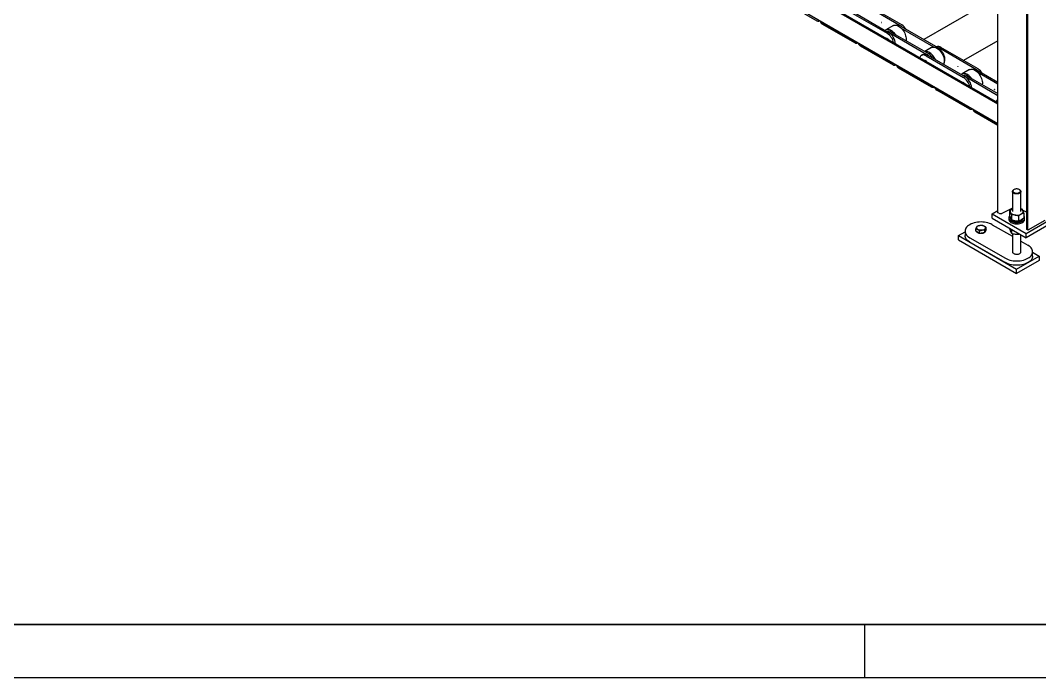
# Model space of a CAD drawing. Header units: millimetres. Extents: x 0 to 11880, y 0 to 8400.
# Drawn here: x 1890 to 3810, y 100 to 1337 of the extents above; entities that cross this region are included whole.
import ezdxf

# ---------------------------------------------------------------- set-up
doc = ezdxf.new("R2010")
doc.units = ezdxf.units.MM
doc.header["$LTSCALE"] = 20
doc.layers.add('SQUADRATURA', color=7, linetype='Continuous')
doc.layers.add('TABELLE', color=7, linetype='Continuous')

msp = doc.modelspace()

# ---------------------------------------------------------------- linework, layer by layer
at = {"color": 7, "linetype": 'Continuous', "lineweight": 25}
for p, q in [((3731.59, 1181.92), (2762.85, 1741.16)), ((3731.59, 1179.51), (2762.85, 1738.75)), ((3731.59, 1142.77), (2762.85, 1702.01)), ((3731.59, 975.21), (3731.59, 1497.79)), ((3785.21, 1467.79), (3785.21, 945.21)), ((3788.15, 942.55), (3788.15, 1465.14)), ((3391.18, 1336), (3328.96, 1371.92)), ((3547.6, 1327.36), (3477.59, 1367.77)), ((3550.43, 1328.99), (3480.42, 1369.4)), ((3731.59, 1382.04), (3591.88, 1301.39)), ((3452.85, 1353.48), (3522.84, 1313.07)), ((3455.68, 1355.11), (3525.67, 1314.71)), ((3394.18, 1335.7), (3395.78, 1336.63)), ((3463.03, 1296.98), (3400.8, 1332.9)), ((3463.03, 1294.53), (3400.8, 1330.45)), ((3534.63, 1327.61), (3520.49, 1319.45)), ((3619.09, 1285.68), (3549.08, 1326.09)), ((3527.87, 1313.84), (3597.87, 1273.44)), ((3530.7, 1315.48), (3600.7, 1275.07)), ((3611.1, 1287.03), (3550, 1322.3)), ((3466.03, 1294.23), (3467.62, 1295.15)), ((3534.87, 1255.5), (3472.64, 1291.43)), ((3534.87, 1253.05), (3472.64, 1288.98)), ((3522.78, 1303.16), (3522.17, 1302.81)), ((3731.59, 1299.09), (3666.9, 1261.75)), ((3590.36, 1273.06), (3587.54, 1271.42)), ((3606.47, 1286.14), (3594, 1278.94)), ((3596.53, 1270.53), (3666.53, 1230.13)), ((3599.36, 1272.17), (3669.36, 1231.76)), ((3691.28, 1244.41), (3621.28, 1284.82)), ((3694.11, 1246.04), (3624.11, 1286.46)), ((3537.87, 1252.76), (3539.47, 1253.68)), ((3606.71, 1214.03), (3544.48, 1249.95)), ((3594.62, 1261.69), (3594.02, 1261.34)), ((3630.44, 1263.26), (3631.81, 1264.05)), ((3606.71, 1211.58), (3544.48, 1247.5)), ((3678.31, 1244.67), (3664.17, 1236.5)), ((3671.56, 1230.9), (3731.59, 1196.24)), ((3674.39, 1232.53), (3731.59, 1199.51)), ((3731.59, 1220.73), (3692.77, 1243.14)), ((3731.59, 1217.47), (3693.69, 1239.35)), ((3609.71, 1211.28), (3611.31, 1212.21)), ((3666.46, 1220.22), (3665.86, 1219.87)), ((3678.55, 1172.56), (3616.33, 1208.48)), ((3678.55, 1170.11), (3616.33, 1206.03)), ((3731.59, 1188.69), (3731.22, 1188.48)), ((3681.55, 1169.81), (3683.15, 1170.73)), ((3731.59, 1141.94), (3688.17, 1167)), ((3731.59, 1139.49), (3688.17, 1164.55)), ((3761.99, 1018.89), (3761.28, 1018.48)), ((3772.6, 1018.48), (3771.89, 1018.89)), ((3758.94, 1015.22), (3758.94, 977.58)), ((3774.94, 977.58), (3774.94, 1015.22)), ((3758.94, 983.97), (3738.78, 974.06)), ((3758.46, 982.47), (3758.94, 982.74)), ((3758.46, 982.47), (3758.94, 982.73)), ((3774.94, 982.99), (3776.74, 982.36)), ((3785.21, 976.09), (3778.1, 980.2)), ((3720.98, 973.16), (3731.59, 979.29)), ((3720.98, 965), (3720.98, 973.16)), ((3720.98, 973.16), (3784.62, 936.43)), ((3720.98, 965), (3784.62, 928.26)), ((3733.36, 974.18), (3731.59, 975.21)), ((3751.94, 965.41), (3751.94, 962.96)), ((3753.56, 978.77), (3753.56, 969.91)), ((3754.94, 966.16), (3754.94, 965.41)), ((3757.14, 971.04), (3757.14, 962.18)), ((3770.53, 968.97), (3770.53, 960.11)), ((3780.33, 974.63), (3780.33, 965.77)), ((3781.94, 962.96), (3781.94, 965.41)), ((3784.62, 936.43), (3827.05, 960.92)), ((3819.97, 960.92), (3788.15, 942.55)), ((3690.29, 940.3), (3690.29, 944.65)), ((3709.25, 943.23), (3706.71, 937.76)), ((3706.71, 937.76), (3706.71, 942.11)), ((3709.25, 943.23), (3709.25, 947.59)), ((3720.98, 952.74), (3758.94, 930.83)), ((3753.56, 946.19), (3753.56, 944.68)), ((3757.14, 944.12), (3757.14, 936.95)), ((3827.05, 952.75), (3784.62, 928.26)), ((3788.15, 942.55), (3786.38, 943.57)), ((3657.34, 932.33), (3669.77, 939.51)), ((3657.34, 932.33), (3766.94, 869.06)), ((3657.34, 924.17), (3657.34, 932.33)), ((3657.34, 924.17), (3766.94, 860.9)), ((3669.77, 940.5), (3669.77, 932.33)), ((3678.55, 928.25), (3745.73, 889.47)), ((3697.23, 936.29), (3690.29, 940.3)), ((3697.23, 936.29), (3697.23, 940.65)), ((3706.71, 937.76), (3697.23, 936.29)), ((3758.94, 936.32), (3758.94, 901.72)), ((3770.53, 936.4), (3770.53, 934.88)), ((3774.94, 901.72), (3774.94, 933.85)), ((3784.62, 928.26), (3784.62, 936.43)), ((3678.55, 920.09), (3745.73, 881.31)), ((3774.94, 921.59), (3788.15, 913.97)), ((3766.94, 869.06), (3809.37, 893.55)), ((3809.37, 885.39), (3766.94, 860.9)), ((3796.94, 893.55), (3796.94, 901.72)), ((3796.94, 900.73), (3809.37, 893.55)), ((3809.37, 893.55), (3809.37, 885.39)), ((3766.94, 860.9), (3766.94, 869.06))]:
    msp.add_line(p, q, dxfattribs=at)
at = {"color": 7, "linetype": 'Continuous', "lineweight": 25, "flags": 128}
for points in [[(3395.19, 1336.97), (3395.1, 1336.76), (3394.71, 1336.14), (3394.18, 1335.7), (3393.54, 1335.47), (3392.81, 1335.44), (3392.01, 1335.62), (3391.18, 1336)], [(3512.53, 1333.31), (3512.53, 1333.28), (3512.55, 1333.24), (3512.57, 1333.21), (3512.6, 1333.19), (3512.62, 1333.18), (3512.65, 1333.19), (3512.66, 1333.2), (3512.67, 1333.23), (3512.66, 1333.27), (3512.65, 1333.3), (3512.62, 1333.33), (3512.6, 1333.36), (3512.57, 1333.36), (3512.55, 1333.36), (3512.53, 1333.34), (3512.53, 1333.31)], [(3534.63, 1327.61), (3535.86, 1328.17), (3537.42, 1328.5), (3539.11, 1328.51), (3540.89, 1328.2), (3542.74, 1327.57), (3544.63, 1326.62)], [(3544.63, 1326.62), (3546.51, 1325.39), (3548.36, 1323.89), (3550.15, 1322.14), (3551.84, 1320.18), (3553.39, 1318.05), (3554.79, 1315.78), (3556.01, 1313.41), (3557.03, 1310.98), (3557.83, 1308.54), (3558.39, 1306.14), (3558.7, 1303.8), (3558.76, 1301.59), (3558.57, 1299.53), (3558.55, 1299.4)], [(3550.58, 1325.23), (3549.38, 1326.19), (3547.6, 1327.36)], [(3538.48, 1310.99), (3536.86, 1313.02), (3535.13, 1314.88), (3533.3, 1316.51), (3531.43, 1317.88), (3529.54, 1318.97), (3527.67, 1319.76), (3525.85, 1320.23), (3524.11, 1320.39), (3522.48, 1320.21), (3521, 1319.72), (3519.69, 1318.91), (3519.17, 1318.46)], [(3527.87, 1313.84), (3526.1, 1314.73), (3524.9, 1315.15)], [(3467.03, 1295.5), (3466.95, 1295.29), (3466.55, 1294.67), (3466.03, 1294.23), (3465.38, 1293.99), (3464.65, 1293.96), (3463.85, 1294.14), (3463.03, 1294.53)], [(3581.19, 1290), (3581.19, 1289.97), (3581.21, 1289.93), (3581.23, 1289.9), (3581.26, 1289.88), (3581.28, 1289.87), (3581.31, 1289.88), (3581.32, 1289.89), (3581.33, 1289.92), (3581.32, 1289.96), (3581.31, 1289.99), (3581.28, 1290.02), (3581.26, 1290.05), (3581.23, 1290.05), (3581.21, 1290.05), (3581.19, 1290.03), (3581.19, 1290)], [(3606.47, 1286.14), (3607.71, 1286.69), (3609.26, 1287.03), (3610.95, 1287.04), (3612.73, 1286.73), (3614.59, 1286.09), (3616.47, 1285.15)], [(3562.81, 1279.36), (3562.8, 1279.39), (3562.81, 1279.42), (3562.82, 1279.44), (3562.84, 1279.44), (3562.87, 1279.43)], [(3596.53, 1270.53), (3594.76, 1271.42), (3593.01, 1271.99), (3591.34, 1272.25), (3589.76, 1272.19), (3588.32, 1271.8), (3587.04, 1271.11), (3585.95, 1270.11), (3585.07, 1268.83), (3584.41, 1267.3), (3584.3, 1266.94)], [(3590.36, 1273.06), (3591.15, 1273.44), (3592.59, 1273.82), (3594.16, 1273.88), (3595.84, 1273.62), (3597.58, 1273.05), (3599.36, 1272.17)], [(3613.64, 1263.92), (3613.13, 1264.96), (3611.81, 1267.29), (3610.33, 1269.5), (3608.71, 1271.55), (3606.97, 1273.4), (3605.15, 1275.03), (3603.27, 1276.4), (3601.38, 1277.49), (3599.51, 1278.28), (3597.69, 1278.76), (3595.95, 1278.91), (3594.34, 1278.74)], [(3600.85, 1271.31), (3599.65, 1272.26), (3597.87, 1273.44)], [(3616.47, 1285.15), (3618.36, 1283.92), (3620.21, 1282.41), (3621.99, 1280.67), (3623.68, 1278.71), (3625.23, 1276.58), (3626.64, 1274.3), (3627.86, 1271.93), (3628.87, 1269.51), (3629.67, 1267.07), (3630.23, 1264.66), (3630.54, 1262.33), (3630.6, 1260.11), (3630.42, 1258.05), (3629.98, 1256.18), (3629.43, 1254.81)], [(3621.28, 1284.82), (3619.5, 1285.71), (3618.3, 1286.13)], [(3538.87, 1254.02), (3538.79, 1253.82), (3538.4, 1253.19), (3537.87, 1252.76), (3537.23, 1252.52), (3536.49, 1252.49), (3535.7, 1252.67), (3534.87, 1253.05)], [(3656.21, 1250.37), (3656.22, 1250.33), (3656.23, 1250.3), (3656.25, 1250.27), (3656.28, 1250.25), (3656.31, 1250.24), (3656.33, 1250.24), (3656.35, 1250.26), (3656.35, 1250.29), (3656.35, 1250.32), (3656.33, 1250.36), (3656.31, 1250.39), (3656.28, 1250.41), (3656.25, 1250.42), (3656.23, 1250.41), (3656.22, 1250.4), (3656.21, 1250.37)], [(3682.16, 1228.04), (3680.55, 1230.07), (3678.81, 1231.93), (3676.99, 1233.56), (3675.11, 1234.93), (3673.23, 1236.02), (3671.35, 1236.81), (3669.53, 1237.29), (3667.79, 1237.44), (3666.17, 1237.27), (3664.68, 1236.77), (3663.37, 1235.96), (3662.86, 1235.51)], [(3671.56, 1230.9), (3669.78, 1231.78), (3668.58, 1232.21)], [(3678.31, 1244.67), (3679.55, 1245.22), (3681.11, 1245.56), (3682.79, 1245.57), (3684.58, 1245.25), (3686.43, 1244.62), (3688.31, 1243.68)], [(3688.31, 1243.68), (3690.2, 1242.44), (3692.05, 1240.94), (3693.83, 1239.19), (3695.52, 1237.24), (3697.08, 1235.1), (3698.48, 1232.83), (3699.7, 1230.46), (3700.71, 1228.03), (3701.51, 1225.6), (3702.07, 1223.19), (3702.38, 1220.86), (3702.45, 1218.64), (3702.26, 1216.58), (3702.24, 1216.45)], [(3694.26, 1242.28), (3693.06, 1243.24), (3691.28, 1244.41)], [(3610.71, 1212.55), (3610.63, 1212.34), (3610.24, 1211.72), (3609.71, 1211.28), (3609.07, 1211.05), (3608.33, 1211.02), (3607.54, 1211.2), (3606.71, 1211.58)], [(3706.49, 1196.41), (3706.49, 1196.44), (3706.49, 1196.47), (3706.51, 1196.49), (3706.53, 1196.49), (3706.56, 1196.48)], [(3724.87, 1207.06), (3724.88, 1207.02), (3724.89, 1206.99), (3724.91, 1206.96), (3724.94, 1206.93), (3724.97, 1206.93), (3724.99, 1206.93), (3725.01, 1206.95), (3725.01, 1206.98), (3725.01, 1207.01), (3724.99, 1207.05), (3724.97, 1207.08), (3724.94, 1207.1), (3724.91, 1207.11), (3724.89, 1207.1), (3724.88, 1207.09), (3724.87, 1207.06)], [(3682.56, 1171.07), (3682.47, 1170.87), (3682.08, 1170.25), (3681.55, 1169.81), (3680.91, 1169.57), (3680.18, 1169.54), (3679.38, 1169.72), (3678.55, 1170.11)], [(3772.6, 1018.48), (3773.68, 1017.71), (3774.45, 1016.81), (3774.87, 1015.84), (3774.92, 1014.84), (3774.59, 1013.86), (3773.91, 1012.95), (3772.9, 1012.13), (3771.61, 1011.47), (3770.1, 1010.98), (3768.45, 1010.68), (3766.73, 1010.6), (3765.01, 1010.74), (3763.39, 1011.08), (3761.93, 1011.62), (3760.71, 1012.32), (3759.77, 1013.17), (3759.18, 1014.1), (3758.94, 1015.09), (3759.09, 1016.09), (3759.59, 1017.04), (3760.44, 1017.91), (3761.28, 1018.48)], [(3771.89, 1018.89), (3770.67, 1019.46), (3769.25, 1019.85), (3767.73, 1020.05), (3766.16, 1020.05), (3764.63, 1019.85), (3763.22, 1019.46), (3761.99, 1018.89), (3761.01, 1018.18), (3760.33, 1017.37), (3759.99, 1016.49), (3759.99, 1015.58), (3760.33, 1014.7), (3761.01, 1013.88), (3761.99, 1013.18), (3763.22, 1012.61), (3764.63, 1012.22), (3766.16, 1012.02), (3767.73, 1012.02), (3769.25, 1012.22), (3770.67, 1012.61), (3771.89, 1013.18), (3772.87, 1013.88), (3773.55, 1014.7), (3773.9, 1015.58), (3773.9, 1016.49), (3773.55, 1017.37), (3772.87, 1018.18), (3771.89, 1018.89)], [(3755.35, 975.78), (3755.04, 976.67), (3754.94, 977.58), (3755.04, 978.48), (3755.35, 979.37), (3755.86, 980.23), (3756.55, 981.04), (3757.42, 981.79), (3758.46, 982.47)], [(3778.53, 979.37), (3778.84, 978.48), (3778.94, 977.58), (3778.84, 976.67), (3778.53, 975.78), (3778.03, 974.92), (3777.33, 974.11), (3776.46, 973.36), (3775.43, 972.68)], [(3753.69, 969.47), (3753.63, 969.4), (3752.73, 968.18), (3752.16, 966.89), (3751.94, 965.58), (3752.08, 964.25), (3752.56, 962.96), (3753.37, 961.72), (3754.51, 960.56), (3755.94, 959.53), (3757.62, 958.62), (3759.52, 957.88), (3761.6, 957.32), (3763.8, 956.94), (3766.08, 956.76), (3768.38, 956.79), (3770.64, 957.02), (3772.81, 957.44), (3774.85, 958.05), (3776.71, 958.84), (3778.33, 959.77), (3779.69, 960.84), (3780.74, 962.02), (3781.48, 963.28), (3781.87, 964.58), (3781.92, 965.91), (3781.61, 967.22), (3780.96, 968.49), (3780.33, 969.32)], [(3751.94, 962.96), (3752.08, 961.8), (3752.56, 960.51), (3753.37, 959.27), (3754.51, 958.11), (3755.94, 957.08), (3757.62, 956.17), (3759.52, 955.43), (3761.6, 954.87), (3763.8, 954.49), (3766.08, 954.31), (3768.38, 954.34), (3770.64, 954.57), (3772.81, 954.99), (3774.85, 955.6), (3776.71, 956.39), (3778.33, 957.32), (3779.69, 958.39), (3780.74, 959.57), (3781.48, 960.83), (3781.87, 962.13), (3781.94, 962.96)], [(3754.94, 965.41), (3754.99, 964.81), (3755.35, 963.62), (3756.07, 962.48), (3757.11, 961.44), (3758.46, 960.51), (3760.06, 959.73), (3761.87, 959.13), (3763.84, 958.72), (3765.9, 958.51), (3767.99, 958.51), (3770.05, 958.72), (3772.01, 959.13), (3773.82, 959.73), (3775.43, 960.51), (3776.77, 961.44), (3777.82, 962.48), (3778.53, 963.62), (3778.84, 964.52)], [(3763.84, 970.88), (3762.35, 971.18), (3760.94, 971.58), (3759.64, 972.08), (3758.46, 972.68), (3757.42, 973.36), (3756.55, 974.11), (3755.86, 974.92), (3755.35, 975.78)], [(3762.93, 960.43), (3763.84, 960.27), (3764.06, 960.24)], [(3774.26, 961.47), (3775.43, 962.06), (3776.16, 962.52)], [(3678.55, 952.74), (3676.31, 951.3), (3674.36, 949.71), (3672.74, 948.01), (3671.45, 946.22), (3670.52, 944.35), (3669.96, 942.44), (3669.77, 940.5), (3669.96, 938.56), (3670.52, 936.64), (3671.45, 934.78), (3672.74, 932.98), (3674.36, 931.28), (3676.31, 929.7), (3678.55, 928.25)], [(3720.98, 952.74), (3718.47, 954.04), (3715.73, 955.16), (3712.78, 956.1), (3709.67, 956.85), (3706.44, 957.38), (3703.13, 957.71), (3699.77, 957.82), (3696.41, 957.71), (3693.09, 957.38), (3689.86, 956.85), (3686.75, 956.1), (3683.81, 955.16), (3681.06, 954.04), (3678.55, 952.74)], [(3693.95, 943.51), (3692.86, 944.28), (3692.08, 945.16), (3691.64, 946.12), (3691.55, 947.12), (3691.82, 948.1), (3692.43, 949.02), (3693.37, 949.86), (3694.59, 950.56), (3696.03, 951.1), (3697.64, 951.46), (3699.34, 951.61), (3701.05, 951.56), (3702.72, 951.3), (3704.25, 950.85), (3705.59, 950.23), (3706.67, 949.46), (3707.45, 948.57), (3707.9, 947.61), (3707.99, 946.62), (3707.72, 945.64), (3707.1, 944.71), (3706.16, 943.88), (3704.95, 943.17), (3703.5, 942.63), (3701.9, 942.28), (3700.2, 942.12), (3698.48, 942.17), (3696.82, 942.43), (3695.28, 942.88), (3693.95, 943.51)], [(3678.55, 920.09), (3676.31, 921.54), (3674.36, 923.12), (3672.74, 924.82), (3671.45, 926.61), (3670.52, 928.48), (3669.96, 930.39), (3669.77, 932.33)], [(3706.08, 937.66), (3706, 937.61), (3704.78, 936.9), (3703.32, 936.36), (3701.7, 936.02), (3699.98, 935.88), (3698.26, 935.96), (3696.61, 936.26), (3695.1, 936.75), (3693.81, 937.41), (3692.8, 938.23), (3692.12, 939.14), (3692.05, 939.28)], [(3707.7, 939.89), (3707.53, 939.38), (3707.16, 938.74)], [(3788.15, 889.47), (3790.4, 890.92), (3792.34, 892.51), (3793.97, 894.2), (3795.26, 896), (3796.19, 897.87), (3796.75, 899.78), (3796.94, 901.72), (3796.75, 903.66), (3796.19, 905.57), (3795.26, 907.44), (3793.97, 909.23), (3792.34, 910.93), (3790.4, 912.52), (3788.15, 913.97)], [(3745.73, 889.47), (3748.24, 888.18), (3750.98, 887.06), (3753.93, 886.12), (3757.03, 885.37), (3760.27, 884.83), (3763.58, 884.51), (3766.94, 884.4), (3770.3, 884.51), (3773.62, 884.83), (3776.85, 885.37), (3779.96, 886.12), (3782.9, 887.06), (3785.65, 888.18), (3788.15, 889.47)], [(3758.94, 901.72), (3758.94, 901.59), (3759.18, 900.6), (3759.77, 899.67), (3760.71, 898.83), (3761.93, 898.12), (3763.39, 897.58), (3765.01, 897.24), (3766.73, 897.1), (3768.45, 897.18), (3770.1, 897.48), (3771.61, 897.97), (3772.9, 898.64), (3773.91, 899.45), (3774.59, 900.36), (3774.92, 901.34), (3774.94, 901.72)], [(3796.94, 893.55), (3796.75, 891.61), (3796.19, 889.7), (3795.26, 887.83), (3793.97, 886.04), (3792.34, 884.34), (3790.4, 882.76), (3788.15, 881.31)], [(3788.15, 881.31), (3785.65, 880.01), (3782.9, 878.89), (3779.96, 877.95), (3776.85, 877.21), (3773.62, 876.67), (3770.3, 876.34), (3766.94, 876.24), (3763.58, 876.34), (3760.27, 876.67), (3757.03, 877.21), (3753.93, 877.95), (3750.98, 878.89), (3748.24, 880.01), (3745.73, 881.31)]]:
    msp.add_lwpolyline(points, dxfattribs=at)
at = {"color": 7, "linetype": 'Continuous', "lineweight": 25}
for centre, radius, start, end in [((3405.96, 1338.37), 9.46, 194.28318, 236.93252), ((3403.21, 1336.69), 4.49, 207.02991, 237.57619), ((3543.35, 1317.33), 10.47, 56.81958, 95.79064), ((3536.82, 1307.15), 25.74, 31.14332, 58.07671), ((3525.35, 1307.93), 9.26, 54.64149, 109.32166), ((3507.59, 1289.46), 28.11, 12.13204, 57.14754), ((3510.69, 1291.32), 27.77, 4.41367, 57.35688), ((3463.89, 1298.13), 1.44, 233.23182, 300.39119), ((3477.8, 1296.9), 9.46, 194.28318, 236.93252), ((3475.05, 1295.21), 4.49, 207.02991, 237.57619), ((3522.08, 1300.28), 2.98, 55.54399, 101.47595), ((3519.74, 1296.22), 7.67, 34.58883, 58.27026), ((3618.75, 1278.91), 9.26, 54.64149, 109.32166), ((3562.8, 1279.31), 0.136, 346.78367, 60.51887), ((3587.09, 1253.23), 25.74, 31.14332, 58.07671), ((3604.18, 1262.35), 27.68, 3.50348, 57.41561), ((3535.73, 1256.66), 1.44, 233.23182, 300.39119), ((3549.64, 1255.43), 9.46, 194.28318, 236.93252), ((3546.89, 1253.74), 4.49, 207.02991, 237.57619), ((3593.92, 1258.81), 2.98, 55.54399, 101.47595), ((3591.58, 1254.75), 7.67, 34.58883, 58.27026), ((3620.81, 1263.91), 11, 331.81763, 0.69499), ((3669.03, 1224.98), 9.26, 54.64149, 109.32166), ((3651.28, 1206.51), 28.11, 12.13204, 57.14754), ((3654.38, 1208.37), 27.77, 4.4009, 57.35768), ((3687.04, 1234.38), 10.47, 56.81958, 95.79064), ((3680.5, 1224.2), 25.74, 31.14332, 58.07671), ((3607.57, 1215.18), 1.44, 233.23182, 300.39119), ((3621.49, 1213.95), 9.46, 194.28318, 236.93252), ((3618.73, 1212.27), 4.49, 207.02991, 237.57619), ((3665.77, 1217.34), 2.98, 55.54399, 101.47595), ((3663.42, 1213.27), 7.67, 34.58883, 58.27026), ((3706.49, 1196.37), 0.136, 346.78367, 60.51887), ((3679.41, 1173.71), 1.44, 233.23182, 300.39119), ((3735.15, 1182.2), 7.39, 118.82822, 165.87441), ((3693.33, 1172.48), 9.46, 194.28318, 236.93252), ((3690.58, 1170.79), 4.49, 207.02991, 237.57619), ((3771.68, 975.66), 7.79, 28.39603, 65.23475), ((3736.2, 979.71), 6.21, 242.79205, 294.56881), ((3760.36, 967.51), 5.53, 202.42521, 222.60843), ((3766.96, 989.04), 18.42, 260.2289, 297.35717), ((3787.14, 945.35), 1.94, 184.38327, 246.93687)]:
    msp.add_arc(centre, radius, start, end, dxfattribs=at)
for points, knots in [([(3753.56, 978.77), (3753.97, 979.14), (3755.57, 980.58), (3757.22, 981.67), (3758.46, 982.47)], [0, 0, 0, 0, 0.2575513, 1, 1, 1, 1]), ([(3776.74, 982.36), (3777.03, 981.97), (3777.62, 981.2), (3778.23, 979.98), (3778.53, 979.37)], [0, 0, 0, 0, 0.495458, 1, 1, 1, 1]), ([(3778.53, 979.37), (3778.58, 979.28), (3778.9, 978.57), (3779.5, 977.08), (3780.05, 975.45), (3780.33, 974.63)], [0, 0, 0, 0, 0.0700986, 0.5307888, 1, 1, 1, 1]), ([(3755.35, 975.78), (3755.31, 975.87), (3754.99, 976.56), (3754.38, 977.68), (3753.83, 978.4), (3753.56, 978.77)], [0, 0, 0, 0, 0.0700986, 0.5307888, 1, 1, 1, 1]), ([(3753.56, 969.91), (3753.85, 969.03), (3754.44, 967.27), (3755.04, 965.87), (3755.35, 965.17)], [0, 0, 0, 0, 0.495458, 1, 1, 1, 1]), ([(3757.14, 971.04), (3756.85, 971.92), (3756.26, 973.68), (3755.66, 975.08), (3755.35, 975.78)], [0, 0, 0, 0, 0.495458, 1, 1, 1, 1]), ([(3755.35, 965.17), (3755.39, 965.08), (3755.71, 964.39), (3756.32, 963.28), (3756.87, 962.55), (3757.14, 962.18)], [0, 0, 0, 0, 0.0700986, 0.5307888, 1, 1, 1, 1]), ([(3763.84, 970.88), (3763.68, 970.91), (3762.48, 971.09), (3760.21, 971.25), (3758.17, 971.11), (3757.14, 971.04)], [0, 0, 0, 0, 0.0700986, 0.5307888, 1, 1, 1, 1]), ([(3757.14, 962.18), (3758.23, 961.77), (3760.42, 960.93), (3762.69, 960.49), (3763.84, 960.27)], [0, 0, 0, 0, 0.495458, 1, 1, 1, 1]), ([(3770.53, 968.97), (3769.44, 969.39), (3767.25, 970.22), (3764.98, 970.66), (3763.84, 970.88)], [0, 0, 0, 0, 0.495458, 1, 1, 1, 1]), ([(3763.84, 960.27), (3763.99, 960.25), (3765.2, 960.07), (3767.46, 959.91), (3769.5, 960.04), (3770.53, 960.11)], [0, 0, 0, 0, 0.0700986, 0.5307888, 1, 1, 1, 1]), ([(3775.43, 972.68), (3774.2, 971.87), (3772.54, 970.78), (3770.94, 969.34), (3770.53, 968.97)], [0, 0, 0, 0, 0.7424487, 1, 1, 1, 1]), ([(3770.53, 960.11), (3770.94, 960.21), (3772.54, 960.62), (3774.2, 961.45), (3775.43, 962.06)], [0, 0, 0, 0, 0.2575513, 1, 1, 1, 1]), ([(3780.33, 974.63), (3779.15, 974.29), (3777.53, 973.83), (3775.87, 972.92), (3775.43, 972.68)], [0, 0, 0, 0, 0.7313664, 1, 1, 1, 1]), ([(3775.43, 962.06), (3775.87, 962.33), (3777.53, 963.34), (3779.15, 964.74), (3780.33, 965.77)], [0, 0, 0, 0, 0.2686336, 1, 1, 1, 1]), ([(3690.29, 944.65), (3690.51, 945.31), (3690.95, 946.63), (3691.61, 948.19), (3692.24, 949.35), (3692.63, 949.87), (3692.83, 950.13)], [0, 0, 0, 0, 0.2646049, 0.5349477, 0.7653431, 1, 1, 1, 1]), ([(3697.23, 940.65), (3696.93, 940.91), (3696.07, 941.68), (3694.59, 942.8), (3692.54, 943.99), (3691.12, 944.41), (3690.29, 944.65)], [0, 0, 0, 0, 0.1304497, 0.3800433, 0.6357378, 1, 1, 1, 1]), ([(3692.83, 950.13), (3693.65, 950.43), (3695.31, 951.05), (3697.78, 951.57), (3700.13, 951.74), (3701.58, 951.64), (3702.31, 951.59)], [0, 0, 0, 0, 0.2646049, 0.5349477, 0.7653431, 1, 1, 1, 1]), ([(3706.71, 942.11), (3705.88, 942.17), (3704.22, 942.27), (3701.76, 942.02), (3699.4, 941.46), (3697.96, 940.92), (3697.23, 940.65)], [0, 0, 0, 0, 0.26460494, 0.53494775, 0.76534313, 1, 1, 1, 1]), ([(3702.31, 951.59), (3703.14, 951.35), (3704.54, 950.94), (3706.6, 949.75), (3708.08, 948.63), (3708.95, 947.85), (3709.25, 947.59)], [0, 0, 0, 0, 0.3642607, 0.6135447, 0.8695509, 1, 1, 1, 1]), ([(3709.25, 947.59), (3709.03, 947.29), (3708.58, 946.69), (3707.92, 945.4), (3707.29, 943.85), (3706.9, 942.7), (3706.71, 942.11)], [0, 0, 0, 0, 0.2646049, 0.5349477, 0.7653431, 1, 1, 1, 1]), ([(3753.56, 944.68), (3753.85, 943.8), (3754.44, 942.04), (3755.04, 940.64), (3755.35, 939.94)], [0, 0, 0, 0, 0.495458, 1, 1, 1, 1]), ([(3755.35, 939.94), (3755.39, 939.85), (3755.71, 939.16), (3756.32, 938.04), (3756.87, 937.32), (3757.14, 936.95)], [0, 0, 0, 0, 0.0700986, 0.5307888, 1, 1, 1, 1]), ([(3757.14, 936.95), (3758.23, 936.54), (3760.42, 935.7), (3762.69, 935.26), (3763.84, 935.04)], [0, 0, 0, 0, 0.495458, 1, 1, 1, 1]), ([(3763.84, 935.04), (3763.99, 935.01), (3765.2, 934.84), (3767.46, 934.68), (3769.5, 934.81), (3770.53, 934.88)], [0, 0, 0, 0, 0.0700986, 0.5307888, 1, 1, 1, 1]), ([(3770.53, 934.88), (3770.94, 934.97), (3771.49, 935.09), (3772.07, 935.35), (3772.22, 935.42)], [0, 0, 0, 0, 0.7376423, 1, 1, 1, 1])]:
    msp.add_open_spline(points, degree=3, knots=knots, dxfattribs=at)
at = {"layer": 'SQUADRATURA', "lineweight": 35}
msp.add_line((200, 200), (11680, 200), dxfattribs=at)
at = {"layer": 'SQUADRATURA', "linetype": 'Continuous', "lineweight": 25}
msp.add_line((100, 100), (11780, 100), dxfattribs=at)
at = {"layer": 'TABELLE', "linetype": 'Continuous'}
msp.add_line((3480, 200), (3480, 100), dxfattribs=at)

doc.saveas('drawing.dxf')
